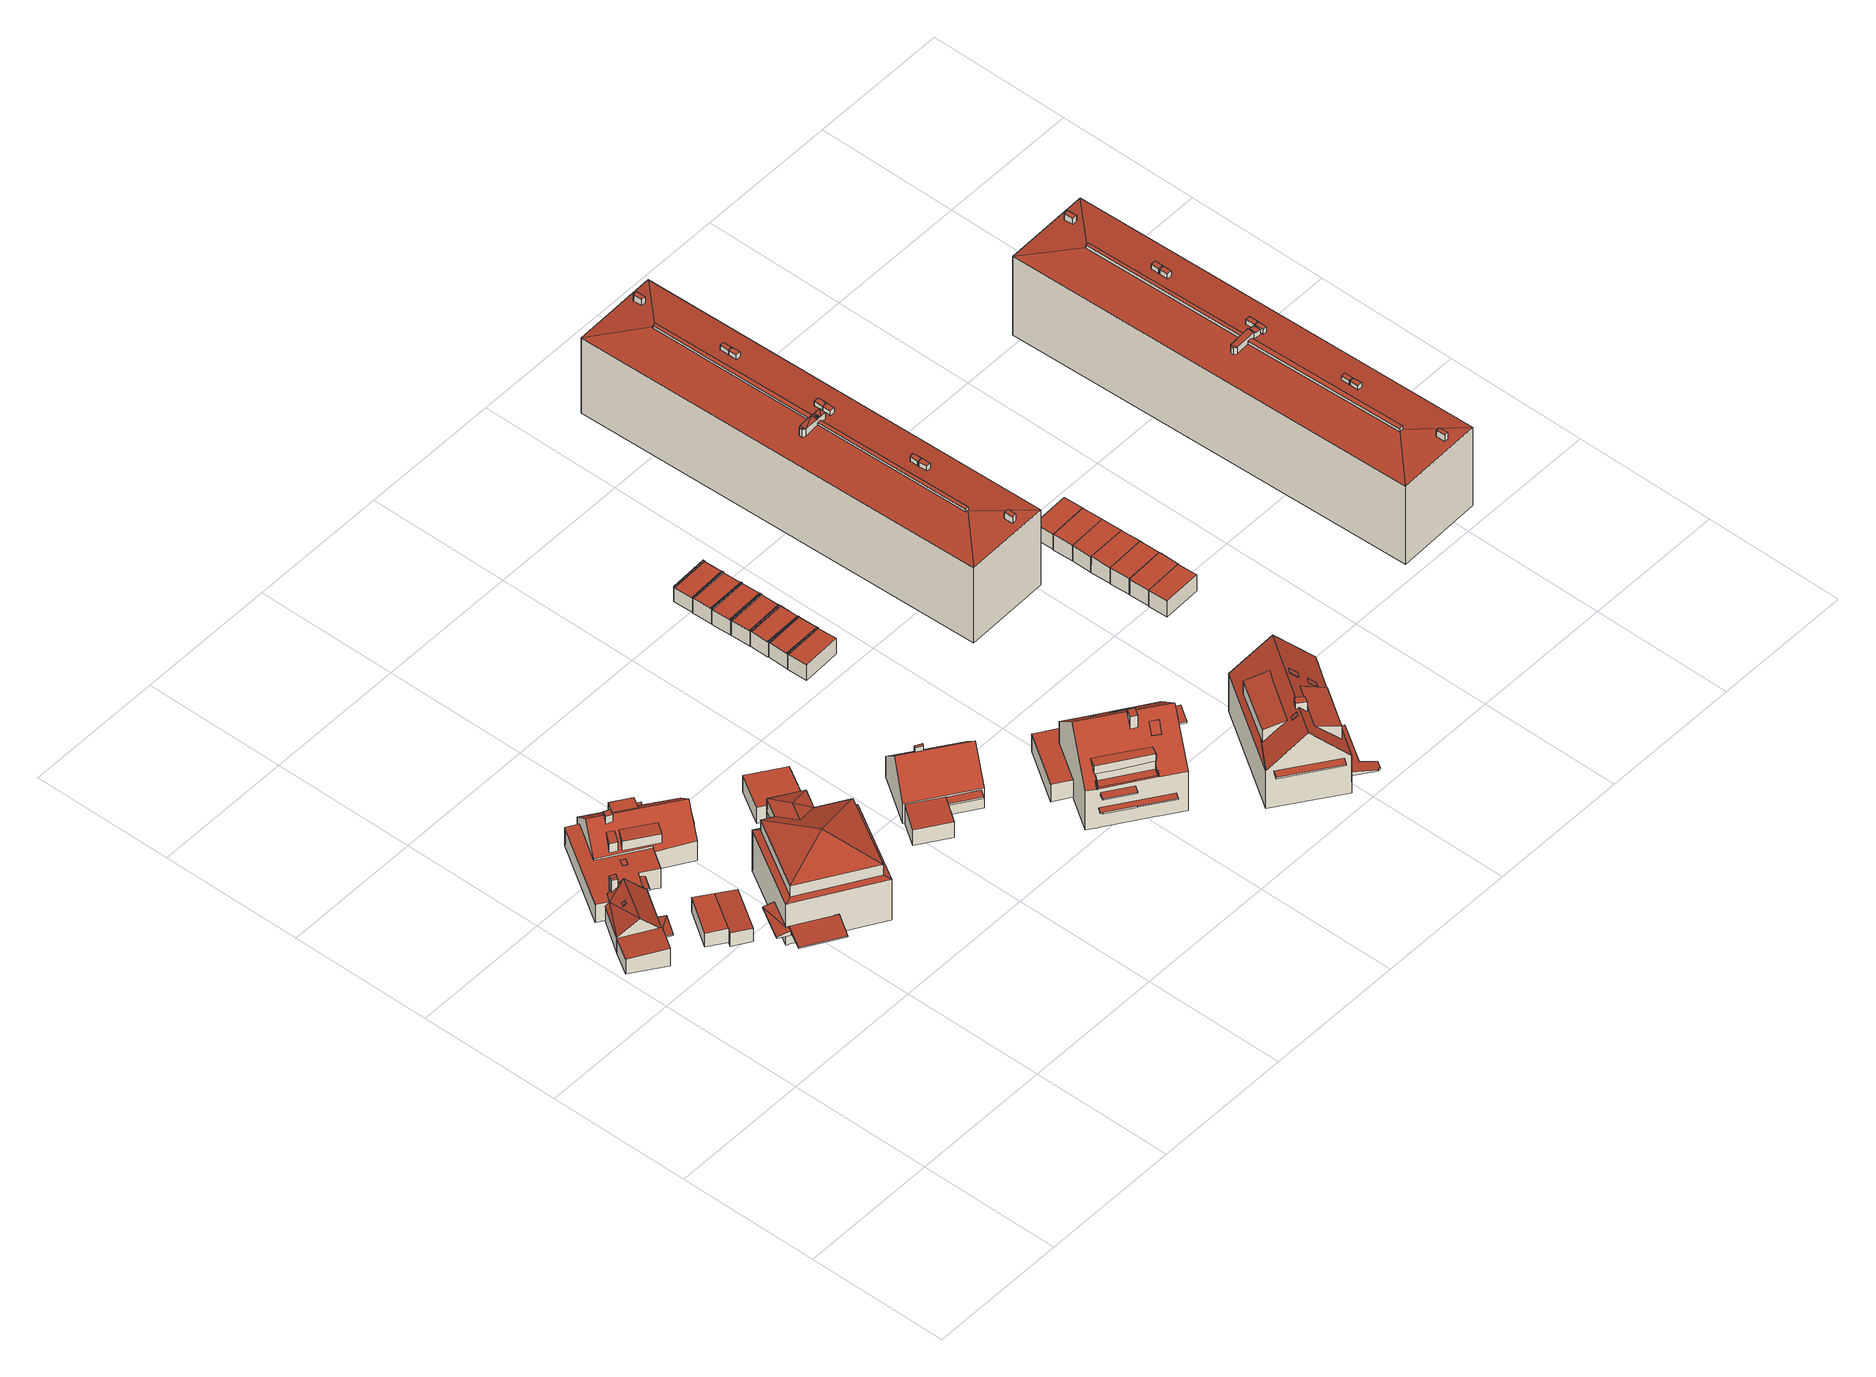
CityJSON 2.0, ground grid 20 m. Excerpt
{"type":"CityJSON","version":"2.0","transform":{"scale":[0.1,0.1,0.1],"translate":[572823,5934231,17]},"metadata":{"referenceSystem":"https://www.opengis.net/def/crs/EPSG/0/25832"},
"CityObjects":{
"building1":{"type":"Building","attributes":{"Grundfläche 2D":"36.299301","Grundhöhe NN":"17.169"},"geometry":[{"type":"Solid","lod":"3","boundaries":[[[[0,1,2,3,4]],[[5,4,3,6]],[[2,1,7,8]],[[3,2,8,9]],[[4,10,11,0]],[[1,0,11,7]],[[6,3,9,12]],[[5,6,12,13]],[[4,5,13,10]],[[13,12,9,8,7,11,10]]]],"semantics":{"surfaces":[{"type":"RoofSurface"},{"type":"WallSurface"},{"type":"GroundSurface"}],"values":[[0,0,1,1,1,1,1,1,1,2]]}}]},
"building2":{"type":"Building","attributes":{"Grundfläche 2D":"205.133471","Grundhöhe NN":"17.130"},"children":["building2-1","building2-2","building2-3","building2-4","building2-5","building2-6","building2-7","building2-8","building2-9","building2-10","building2-11","building2-12"],"geometry":[{"type":"Solid","lod":"3","boundaries":[[[[14,15,16,17,18,19,20,21,22,23,24,25,26,27,28,29]],[[28,30,31,32,33,34,35,36,37]],[[32,38,39,40,35,34,33]],[[41,42,43,44,22,45,46,47]],[[48,49,19,18,45]],[[18,46,45]],[[50,51,18]],[[51,46,18]],[[52,51,50]],[[53,54,55,47,52]],[[36,14,29,37]],[[29,28,37]],[[31,30,56,57]],[[58,38,32,31,57]],[[40,39,38,58,59]],[[14,36,35,40,59,60,15]],[[42,41,61,62,63,64,65]],[[66,67,68,43,42,65,64]],[[19,49,48,45,22,21,20]],[[52,50,69,70]],[[46,51,52,70,52,47]],[[53,52,70,71]],[[54,53,71,72]],[[61,41,55,54,72,63,62]],[[41,47,55]],[[16,15,60,73]],[[17,16,73,74]],[[18,17,74,69,50]],[[44,23,22]],[[67,66,75,76,77,25,24,23,44,43,68]],[[25,77,76,75,78,26]],[[27,26,78,56,30,28]],[[63,72,71,70,69,74,73,60,59,58,57,56,78,75,66,64]]]],"semantics":{"surfaces":[{"type":"RoofSurface"},{"type":"WallSurface"},{"type":"GroundSurface"}],"values":[[0,0,0,0,0,0,0,0,0,0,1,1,1,1,1,1,1,1,1,1,1,1,1,1,1,1,1,1,1,1,1,1,2]]}}]},
"building2-1":{"type":"BuildingInstallation","parents":["building2"],"geometry":[{"type":"MultiSurface","lod":"3","boundaries":[[[79,80,81,82]],[[82,81,83,84]],[[79,82,84,85]],[[80,79,85,86]],[[81,80,86,83]]],"semantics":{"surfaces":[{"type":"RoofSurface"},{"type":"WallSurface"}],"values":[0,1,1,1,1]}}]},
"building2-2":{"type":"BuildingInstallation","parents":["building2"],"geometry":[{"type":"MultiSurface","lod":"3","boundaries":[[[87,88,89,90]],[[91,90,89,48,21]],[[87,90,91,92]],[[20,49,88,87,92]],[[49,20,21]]],"semantics":{"surfaces":[{"type":"RoofSurface"},{"type":"WallSurface"}],"values":[0,1,1,1,1]}}]},
"building2-3":{"type":"BuildingInstallation","parents":["building2"],"geometry":[{"type":"MultiSurface","lod":"3","boundaries":[[[93,94,95,96]],[[97,98,94,93]],[[98,95,94]],[[93,96,97]]],"semantics":{"surfaces":[{"type":"RoofSurface"},{"type":"WallSurface"}],"values":[0,1,1,1]}}]},
"building2-4":{"type":"BuildingInstallation","parents":["building2"],"geometry":[{"type":"MultiSurface","lod":"3","boundaries":[[[99,100,101,102]],[[99,102,103]],[[104,105,100,99,103]],[[101,100,105,106]]],"semantics":{"surfaces":[{"type":"RoofSurface"},{"type":"WallSurface"}],"values":[0,1,1,1]}}]},
"building2-5":{"type":"BuildingInstallation","parents":["building2"],"geometry":[{"type":"MultiSurface","lod":"3","boundaries":[[[107,108,109,110]],[[111,109,108]],[[112,107,110]],[[108,107,112,111]]],"semantics":{"surfaces":[{"type":"RoofSurface"},{"type":"WallSurface"}],"values":[0,1,1,1]}}]},
"building2-6":{"type":"BuildingInstallation","parents":["building2"],"geometry":[{"type":"MultiSurface","lod":"3","boundaries":[[[113,114,115,116,117]],[[118,119,115,114]],[[120,117,116,115,119,33]],[[120,121,113,117]],[[118,114,113,121,34]]],"semantics":{"surfaces":[{"type":"RoofSurface"},{"type":"WallSurface"}],"values":[0,1,1,1,1]}}]},
"building2-7":{"type":"BuildingInstallation","parents":["building2"],"geometry":[{"type":"MultiSurface","lod":"3","boundaries":[[[122,123,89,88]],[[49,124,122,88]],[[123,122,124,125]],[[125,48,89,123]]],"semantics":{"surfaces":[{"type":"RoofSurface"},{"type":"WallSurface"}],"values":[0,1,1,1]}}]},
"building2-8":{"type":"BuildingInstallation","parents":["building2"],"geometry":[{"type":"MultiSurface","lod":"3","boundaries":[[[126,127,128,129]],[[127,126,130,131]],[[129,128,132,133]],[[126,129,133,130]],[[128,127,131,132]]],"semantics":{"surfaces":[{"type":"RoofSurface"},{"type":"WallSurface"}],"values":[0,1,1,1,1]}}]},
"building2-9":{"type":"BuildingInstallation","parents":["building2"],"geometry":[{"type":"MultiSurface","lod":"3","boundaries":[[[134,135,136,137]],[[134,137,138,139]],[[135,134,139,140]],[[136,135,140,141]],[[137,136,141,138]],[[140,139,138,141]]],"semantics":{"surfaces":[{"type":"RoofSurface"},{"type":"WallSurface"},{"type":"OuterCeilingSurface"}],"values":[0,1,1,1,1,2]}}]},
"building2-10":{"type":"BuildingInstallation","parents":["building2"],"geometry":[{"type":"MultiSurface","lod":"3","boundaries":[[[142,143,144,145]],[[146,147,145,144]],[[147,148,142,145]],[[148,149,143,142]],[[149,146,144,143]],[[149,148,147,146]]],"semantics":{"surfaces":[{"type":"RoofSurface"},{"type":"WallSurface"},{"type":"OuterCeilingSurface"}],"values":[0,1,1,1,1,2]}}]},
"building2-11":{"type":"BuildingInstallation","parents":["building2"],"geometry":[{"type":"MultiSurface","lod":"3","boundaries":[[[61,150,151,152]],[[61,152,153]],[[154,155,152,151]],[[155,156,153,152]],[[156,62,157,150,61,153]],[[157,154,151,150]],[[157,62,156,155,154]]],"semantics":{"surfaces":[{"type":"RoofSurface"},{"type":"WallSurface"},{"type":"OuterCeilingSurface"}],"values":[0,0,1,1,1,1,2]}}]},
"building2-12":{"type":"BuildingInstallation","parents":["building2"],"geometry":[{"type":"MultiSurface","lod":"3","boundaries":[[[77,68,42,158,159]],[[77,76,67,68]],[[42,68,67,65]],[[42,65,160,158]],[[159,158,160,161]],[[159,161,76,77]],[[161,160,65,67,76]]],"semantics":{"surfaces":[{"type":"RoofSurface"},{"type":"WallSurface"},{"type":"OuterCeilingSurface"}],"values":[0,1,1,1,1,1,2]}}]},
"building3":{"type":"Building","attributes":{"Grundfläche 2D":"177.993682","Grundhöhe NN":"17.345"},"children":["building3-1","building3-2"],"geometry":[{"type":"Solid","lod":"3","boundaries":[[[[162,163,164]],[[164,163,165]],[[166,167,168]],[[169,167,166]],[[170,167,169]],[[170,171,168,167]],[[166,168,171,172,163,162]],[[165,163,172]],[[173,174,175,176,177]],[[178,179,180,181]],[[173,182,183,174]],[[184,185,186,187,183,182]],[[186,180,179,187]],[[187,179,162,164]],[[179,178,166,162]],[[181,188,169,166,178]],[[188,189,170,169]],[[189,177,176,175,171,170]],[[175,174,172,171]],[[174,183,165,172]],[[183,187,164,165]],[[188,181,190,191]],[[189,188,191,192]],[[177,189,192,193]],[[173,177,193,194]],[[195,182,173,194,196,197]],[[198,186,185,184,182,195,197,196,199,200]],[[180,186,198,201]],[[181,180,201,190]],[[191,190,201,198,200,199,196,194,193,192]]]],"semantics":{"surfaces":[{"type":"RoofSurface"},{"type":"WallSurface"},{"type":"GroundSurface"}],"values":[[0,0,0,0,0,0,0,0,0,0,0,0,0,1,1,1,1,1,1,1,1,1,1,1,1,1,1,1,1,2]]}}]},
"building3-1":{"type":"BuildingInstallation","parents":["building3"],"geometry":[{"type":"MultiSurface","lod":"3","boundaries":[[[202,203,204,205]],[[206,207,205,204]],[[207,208,202,205]],[[208,209,203,202]],[[209,206,204,203]],[[209,208,207,206]]],"semantics":{"surfaces":[{"type":"RoofSurface"},{"type":"WallSurface"},{"type":"OuterCeilingSurface"}],"values":[0,1,1,1,1,2]}}]},
"building3-2":{"type":"BuildingInstallation","parents":["building3"],"geometry":[{"type":"MultiSurface","lod":"3","boundaries":[[[195,210,211]],[[212,213,195,211,214]],[[215,216,211,210]],[[216,217,214,211]],[[217,218,212,214]],[[218,219,213,212]],[[219,197,195,213]],[[197,215,210,195]],[[197,219,218,217,216,215]]],"semantics":{"surfaces":[{"type":"RoofSurface"},{"type":"WallSurface"},{"type":"OuterCeilingSurface"}],"values":[0,0,1,1,1,1,1,1,2]}}]},
"building4":{"type":"Building","attributes":{"Grundfläche 2D":"31.018459","Grundhöhe NN":"17.245"},"geometry":[{"type":"Solid","lod":"3","boundaries":[[[[220,221,222,223]],[[224,225,223,222]],[[225,226,220,223]],[[226,227,221,220]],[[227,224,222,221]],[[227,226,225,224]]]],"semantics":{"surfaces":[{"type":"RoofSurface"},{"type":"WallSurface"},{"type":"GroundSurface"}],"values":[[0,1,1,1,1,2]]}}]},
"building5":{"type":"Building","attributes":{"Grundfläche 2D":"97.247248","Grundhöhe NN":"17.210"},"children":["building5-1","building5-2"],"geometry":[{"type":"Solid","lod":"3","boundaries":[[[[228,229,230,231,232]],[[233,232,231,234]],[[235,236,237,238]],[[237,236,239,240]],[[238,237,240,241]],[[242,235,238,241,243]],[[236,235,242,243,244,245,230,229,228,246,239]],[[234,231,230,245,247]],[[233,234,247,248]],[[246,228,232,233,248]],[[241,240,239,246,248,247,245,244,243]]]],"semantics":{"surfaces":[{"type":"RoofSurface"},{"type":"WallSurface"},{"type":"GroundSurface"}],"values":[[0,0,0,1,1,1,1,1,1,1,2]]}}]},
"building5-1":{"type":"BuildingInstallation","parents":["building5"],"geometry":[{"type":"MultiSurface","lod":"3","boundaries":[[[249,250,251,252]],[[252,251,253,254]],[[249,252,254,255]],[[250,249,255,256]],[[251,250,256,253]]],"semantics":{"surfaces":[{"type":"RoofSurface"},{"type":"WallSurface"}],"values":[0,1,1,1,1]}}]},
"building5-2":{"type":"BuildingInstallation","parents":["building5"],"geometry":[{"type":"MultiSurface","lod":"3","boundaries":[[[257,258,235,259]],[[258,260,242,235]],[[235,242,261,259]],[[257,259,261,262]],[[258,257,262,260]],[[260,262,261,242]]],"semantics":{"surfaces":[{"type":"RoofSurface"},{"type":"WallSurface"},{"type":"OuterCeilingSurface"}],"values":[0,1,1,1,1,2]}}]},
"building6":{"type":"Building","attributes":{"Grundfläche 2D":"147.015818","Grundhöhe NN":"17.225"},"children":["building6-1","building6-2","building6-3","building6-4","building6-5","building6-6","building6-7","building6-8","building6-9","building6-10"],"geometry":[{"type":"MultiSurface","lod":"3","boundaries":[[[263,264,265,266,267,268,269]],[[270,271,272]],[[273,274,275,276,277,278,279,280,281,282,270],[263,269,283,284,285,286,287,288,289,272,290,271,270,272,291,292,293,264]],[[279,278,294,295,296]],[[283,269,268]],[[293,265,264]],[[297,298,284,283,268,267,266,265,293,292]],[[299,300,301,302,303,277,276,275,274,273,270,282,281,304,305]],[[294,278,277,303,306]],[[296,295,294,306,307]],[[281,280,279,296,307,304]],[[303,302,301,300,299,305,304,307,306]]],"semantics":{"surfaces":[{"type":"RoofSurface"},{"type":"WallSurface"},{"type":"GroundSurface"}],"values":[0,0,0,0,1,1,1,1,1,1,1,2]}}]},
"building6-1":{"type":"BuildingInstallation","parents":["building6"],"geometry":[{"type":"MultiSurface","lod":"3","boundaries":[[[308,309,310,311,272,291,312,313,314]],[[314,313,282,309,308]],[[282,270,310,309]],[[272,311,310,270,271]]],"semantics":{"surfaces":[{"type":"RoofSurface"},{"type":"WallSurface"}],"values":[0,1,1,1]}}]},
"building6-2":{"type":"BuildingInstallation","parents":["building6"],"geometry":[{"type":"MultiSurface","lod":"3","boundaries":[[[315,316,317,318]],[[318,317,319,320]],[[315,318,320,321]],[[316,315,321,322]],[[317,316,322,319]]],"semantics":{"surfaces":[{"type":"RoofSurface"},{"type":"WallSurface"}],"values":[0,1,1,1,1]}}]},
"building6-3":{"type":"BuildingInstallation","parents":["building6"],"geometry":[{"type":"MultiSurface","lod":"3","boundaries":[[[323,324,325,326]],[[326,325,327,328]],[[323,326,328,329]],[[324,323,329,330]],[[325,324,330,327]]],"semantics":{"surfaces":[{"type":"RoofSurface"},{"type":"WallSurface"}],"values":[0,1,1,1,1]}}]},
"building6-4":{"type":"BuildingInstallation","parents":["building6"],"geometry":[{"type":"MultiSurface","lod":"3","boundaries":[[[331,332,333,334,335,336]],[[337,338,333,332]],[[332,331,336,339,340,337]],[[336,335,334,341,339]],[[338,341,334,333]]],"semantics":{"surfaces":[{"type":"RoofSurface"},{"type":"WallSurface"}],"values":[0,1,1,1,1]}}]},
"building6-5":{"type":"BuildingInstallation","parents":["building6"],"geometry":[{"type":"MultiSurface","lod":"3","boundaries":[[[342,343,344,345,346,347]],[[347,346,345,348,349]],[[343,342,347,349,350]],[[350,351,344,343]],[[351,348,345,344]]],"semantics":{"surfaces":[{"type":"RoofSurface"},{"type":"WallSurface"}],"values":[0,1,1,1,1]}}]},
"building6-6":{"type":"BuildingInstallation","parents":["building6"],"geometry":[{"type":"MultiSurface","lod":"3","boundaries":[[[352,353,354]],[[355,356,352,357]],[[286,275,355,357,285]],[[356,355,275,276]],[[276,353,352,356]]],"semantics":{"surfaces":[{"type":"RoofSurface"},{"type":"WallSurface"}],"values":[0,0,1,1,1]}}]},
"building6-7":{"type":"BuildingInstallation","parents":["building6"],"geometry":[{"type":"MultiSurface","lod":"3","boundaries":[[[358,359,360,361,362,363]],[[364,363,362,361,360,365]],[[358,363,364,366]],[[359,358,366,367]],[[360,361,360,359,367,368]]],"semantics":{"surfaces":[{"type":"RoofSurface"},{"type":"WallSurface"}],"values":[0,1,1,1,1]}}]},
"building6-8":{"type":"BuildingInstallation","parents":["building6"],"geometry":[{"type":"MultiSurface","lod":"3","boundaries":[[[369,370,371,372,371,373]],[[291,272,371,370,292]],[[272,271,372,371]],[[286,285,284,369,373]],[[369,284,298,297,292,370]],[[372,271,290,289,288,287,286,373,371]]],"semantics":{"surfaces":[{"type":"RoofSurface"},{"type":"WallSurface"}],"values":[0,1,1,1,1,1]}}]},
"building6-9":{"type":"BuildingInstallation","parents":["building6"],"geometry":[{"type":"MultiSurface","lod":"3","boundaries":[[[374,375,376,377,378,379]],[[374,380,381,375]],[[382,377,376,375,381,383]],[[378,377,382,384]],[[374,379,378,384,385,380]],[[382,383,381,380,385,384]]],"semantics":{"surfaces":[{"type":"RoofSurface"},{"type":"WallSurface"},{"type":"OuterCeilingSurface"}],"values":[0,1,1,1,1,2]}}]},
"building6-10":{"type":"BuildingInstallation","parents":["building6"],"geometry":[{"type":"MultiSurface","lod":"3","boundaries":[[[386,387,388,389,390,391,392,393,394,395]],[[396,390,389,388,387,397,398,399]],[[391,390,396,400]],[[392,391,400,401]],[[393,392,401,402]],[[394,393,402,403]],[[395,394,403,404]],[[386,395,404,405]],[[387,386,405,397]],[[399,398,397,405,404,403,402,401,400,396]]],"semantics":{"surfaces":[{"type":"RoofSurface"},{"type":"WallSurface"},{"type":"OuterCeilingSurface"}],"values":[0,1,1,1,1,1,1,1,1,2]}}]},
"building7":{"type":"Building","attributes":{"Grundfläche 2D":"15.793850","Grundhöhe NN":"17.233"},"children":["building7-1"],"geometry":[{"type":"Solid","lod":"3","boundaries":[[[[406,407,408,409,410,411]],[[410,409,408,412,413]],[[414,411,410,413]],[[415,407,406,411,414,416]],[[408,407,415,412]],[[414,413,412,415,416]]]],"semantics":{"surfaces":[{"type":"RoofSurface"},{"type":"WallSurface"},{"type":"GroundSurface"}],"values":[[0,1,1,1,1,2]]}}]},
"building7-1":{"type":"BuildingInstallation","parents":["building7"],"geometry":[{"type":"MultiSurface","lod":"3","boundaries":[[[417,418,419,420]],[[418,417,411,406]],[[419,418,406,409]],[[420,419,409,410]],[[411,417,420,410]]],"semantics":{"surfaces":[{"type":"RoofSurface"},{"type":"WallSurface"}],"values":[0,1,1,1,1]}}]},
"building8":{"type":"Building","attributes":{"Grundfläche 2D":"32.522100","Grundhöhe NN":"17.220"},"children":["building8-1","building8-2"],"geometry":[{"type":"Solid","lod":"3","boundaries":[[[[421,422,423,424,425,426]],[[421,426,427,307]],[[421,307,428,429,422]],[[430,431,423,422,429,428]],[[423,431,430,432,424]],[[425,424,432,433]],[[426,425,433,427]],[[432,430,428,307,427,433]]]],"semantics":{"surfaces":[{"type":"RoofSurface"},{"type":"WallSurface"},{"type":"GroundSurface"}],"values":[[0,1,1,1,1,1,1,2]]}}]},
"building8-1":{"type":"BuildingInstallation","parents":["building8"],"geometry":[{"type":"MultiSurface","lod":"3","boundaries":[[[434,435,436,437]]],"semantics":{"surfaces":[{"type":"RoofSurface"}],"values":[0]}}]},
"building8-2":{"type":"BuildingInstallation","parents":["building8"],"geometry":[{"type":"MultiSurface","lod":"3","boundaries":[[[438,439,423,422,440,441]],[[429,442,440,422]],[[442,443,441,440]],[[443,444,438,441]],[[444,445,439,438]],[[445,431,423,439]],[[431,429,422,423]],[[429,431,445,444,443,442]]],"semantics":{"surfaces":[{"type":"RoofSurface"},{"type":"WallSurface"},{"type":"OuterCeilingSurface"}],"values":[0,1,1,1,1,1,1,2]}}]},
"building9":{"type":"Building","attributes":{"Grundfläche 2D":"15.748253","Grundhöhe NN":"17.311"},"children":["building9-1","building9-2"],"geometry":[{"type":"Solid","lod":"3","boundaries":[[[[411,410,446,447,448,449,450]],[[451,411,450,449,448,452,453]],[[410,411,451,454]],[[455,447,446,410,454]],[[452,448,447,455]],[[453,452,455,454,451]]]],"semantics":{"surfaces":[{"type":"RoofSurface"},{"type":"WallSurface"},{"type":"GroundSurface"}],"values":[[0,1,1,1,1,2]]}}]},
"building9-1":{"type":"BuildingInstallation","parents":["building9"],"geometry":[{"type":"MultiSurface","lod":"3","boundaries":[[[456,457,458,459]],[[448,456,459,447]],[[457,456,448,449]],[[458,457,449,446]],[[459,458,446,447]]],"semantics":{"surfaces":[{"type":"RoofSurface"},{"type":"WallSurface"}],"values":[0,1,1,1,1]}}]},
"building9-2":{"type":"BuildingInstallation","parents":["building9"],"geometry":[{"type":"MultiSurface","lod":"3","boundaries":[[[417,420,460]],[[411,410,420,417]],[[460,420,410,450]],[[450,411,417,460]]],"semantics":{"surfaces":[{"type":"RoofSurface"},{"type":"WallSurface"}],"values":[0,1,1,1]}}]},
"building10":{"type":"Building","attributes":{"Grundfläche 2D":"15.742202","Grundhöhe NN":"17.318"},"children":["building10-1","building10-2"],"geometry":[{"type":"Solid","lod":"3","boundaries":[[[[461,462,448,447,463,464,465,466]],[[465,464,463,447,455,467]],[[468,466,465,467]],[[469,452,448,462,461,466,468,470]],[[447,448,452,455]],[[469,470,468,467,455,452]]]],"semantics":{"surfaces":[{"type":"RoofSurface"},{"type":"WallSurface"},{"type":"GroundSurface"}],"values":[[0,1,1,1,1,2]]}}]},
"building10-1":{"type":"BuildingInstallation","parents":["building10"],"geometry":[{"type":"MultiSurface","lod":"3","boundaries":[[[456,459,471,472]],[[459,456,448,447]],[[456,472,462,448]],[[471,459,447,463]],[[472,471,463,462]]],"semantics":{"surfaces":[{"type":"RoofSurface"},{"type":"WallSurface"}],"values":[0,1,1,1,1]}}]},
"building10-2":{"type":"BuildingInstallation","parents":["building10"],"geometry":[{"type":"MultiSurface","lod":"3","boundaries":[[[473,474,475,476]],[[466,473,476,465]],[[476,475,464,465]],[[475,474,461,464]],[[474,473,466,461]]],"semantics":{"surfaces":[{"type":"RoofSurface"},{"type":"WallSurface"}],"values":[0,1,1,1,1]}}]},
"building11":{"type":"Building","attributes":{"Grundfläche 2D":"15.748090","Grundhöhe NN":"17.314"},"children":["building11-1","building11-2"],"geometry":[{"type":"Solid","lod":"3","boundaries":[[[[477,466,465,478,479,480,481,482]],[[480,479,478,465,467,483,484]],[[481,480,484,485]],[[468,466,477,482,481,485,486]],[[465,466,468,467]],[[486,485,484,483,467,468]]]],"semantics":{"surfaces":[{"type":"RoofSurface"},{"type":"WallSurface"},{"type":"GroundSurface"}],"values":[[0,1,1,1,1,2]]}}]},
"building11-1":{"type":"BuildingInstallation","parents":["building11"],"geometry":[{"type":"MultiSurface","lod":"3","boundaries":[[[473,476,487,488]],[[476,473,466,465]],[[487,476,465,478]],[[488,487,478,477]],[[473,488,477,466]]],"semantics":{"surfaces":[{"type":"RoofSurface"},{"type":"WallSurface"}],"values":[0,1,1,1,1]}}]},
"building11-2":{"type":"BuildingInstallation","parents":["building11"],"geometry":[{"type":"MultiSurface","lod":"3","boundaries":[[[489,490,491,492]],[[482,479,490,489]],[[481,482,489,492]],[[480,481,492,491]],[[479,480,491,490]]],"semantics":{"surfaces":[{"type":"RoofSurface"},{"type":"WallSurface"}],"values":[0,1,1,1,1]}}]},
"building12":{"type":"Building","attributes":{"Grundfläche 2D":"15.747780","Grundhöhe NN":"17.324"},"children":["building12-1","building12-2"],"geometry":[{"type":"Solid","lod":"3","boundaries":[[[[493,481,480,494,495,496,497,498]],[[496,495,494,480,484,499,500]],[[497,496,500,501]],[[485,481,493,498,497,501,502]],[[480,481,485,484]],[[501,500,499,484,485,502]]]],"semantics":{"surfaces":[{"type":"RoofSurface"},{"type":"WallSurface"},{"type":"GroundSurface"}],"values":[[0,1,1,1,1,2]]}}]},
"building12-1":{"type":"BuildingInstallation","parents":["building12"],"geometry":[{"type":"MultiSurface","lod":"3","boundaries":[[[503,504,505,506]],[[497,498,503,506]],[[496,497,506,505]],[[498,495,504,503]],[[505,504,495,496]]],"semantics":{"surfaces":[{"type":"RoofSurface"},{"type":"WallSurface"}],"values":[0,1,1,1,1]}}]},
"building12-2":{"type":"BuildingInstallation","parents":["building12"],"geometry":[{"type":"MultiSurface","lod":"3","boundaries":[[[492,491,507,508]],[[480,491,492,481]],[[493,481,492,508]],[[480,494,507,491]],[[494,493,508,507]]],"semantics":{"surfaces":[{"type":"RoofSurface"},{"type":"WallSurface"}],"values":[0,1,1,1,1]}}]},
"building13":{"type":"Building","attributes":{"Grundfläche 2D":"15.748075","Grundhöhe NN":"17.336"},"children":["building13-1","building13-2"],"geometry":[{"type":"Solid","lod":"3","boundaries":[[[[509,510,511,512,513,497,496,514]],[[501,497,513,512,511,515,516]],[[496,497,501,500]],[[517,510,509,514,496,500,518]],[[515,511,510,517]],[[518,500,501,516,515,517]]]],"semantics":{"surfaces":[{"type":"RoofSurface"},{"type":"WallSurface"},{"type":"GroundSurface"}],"values":[[0,1,1,1,1,2]]}}]},
"building13-1":{"type":"BuildingInstallation","parents":["building13"],"geometry":[{"type":"MultiSurface","lod":"3","boundaries":[[[506,505,519,520]],[[513,497,506,520]],[[514,513,520,519]],[[497,496,505,506]],[[496,514,519,505]]],"semantics":{"surfaces":[{"type":"RoofSurface"},{"type":"WallSurface"}],"values":[0,1,1,1,1]}}]},
"building13-2":{"type":"BuildingInstallation","parents":["building13"],"geometry":[{"type":"MultiSurface","lod":"3","boundaries":[[[521,522,523,524]],[[511,521,524,510]],[[524,523,509,510]],[[523,522,512,509]],[[522,521,511,512]]],"semantics":{"surfaces":[{"type":"RoofSurface"},{"type":"WallSurface"}],"values":[0,1,1,1,1]}}]},
"building14":{"type":"Building","attributes":{"Grundfläche 2D":"15.800413","Grundhöhe NN":"17.360"},"children":["building14-1","building14-2"],"geometry":[{"type":"Solid","lod":"3","boundaries":[[[[525,526,527,528,529,530,511,510]],[[511,530,529,528,531,532]],[[510,511,532,533]],[[534,527,526,525,510,533,535]],[[531,528,527,534]],[[535,533,532,531,534]]]],"semantics":{"surfaces":[{"type":"RoofSurface"},{"type":"WallSurface"},{"type":"GroundSurface"}],"values":[[0,1,1,1,1,2]]}}]},
"building14-1":{"type":"BuildingInstallation","parents":["building14"],"geometry":[{"type":"MultiSurface","lod":"3","boundaries":[[[521,524,536,537]],[[536,524,510,525]],[[524,521,511,510]],[[537,536,525,530]],[[521,537,530,511]]],"semantics":{"surfaces":[{"type":"RoofSurface"},{"type":"WallSurface"}],"values":[0,1,1,1,1]}}]},
"building14-2":{"type":"BuildingInstallation","parents":["building14"],"geometry":[{"type":"MultiSurface","lod":"3","boundaries":[[[538,539,540,541]],[[528,538,541,527]],[[539,538,528,529]],[[540,539,529,526]],[[541,540,526,527]]],"semantics":{"surfaces":[{"type":"RoofSurface"},{"type":"WallSurface"}],"values":[0,1,1,1,1]}}]},
"building15":{"type":"Building","attributes":{"Grundfläche 2D":"171.796639","Grundhöhe NN":"17.254"},"children":["building15-1","building15-2","building15-3","building15-4","building15-5","building15-6"],"geometry":[{"type":"Solid","lod":"3","boundaries":[[[[542,543,544,545,546,547]],[[548,549,550,551]],[[552,553,554,555,556,557,558],[559,560,561,548,551,562]],[[553,552,558,563,564,565,554],[566,567,543,542,547,568,569,566,564]],[[544,543,567]],[[569,546,545,544,567,566]],[[568,547,546,569]],[[562,550,549,560,559]],[[551,550,562]],[[549,548,561,560]],[[557,556,555,570,571]],[[563,558,557,571,572]],[[564,563,572,573]],[[555,554,565,564,573,570]],[[571,570,573,572]]]],"semantics":{"surfaces":[{"type":"RoofSurface"},{"type":"WallSurface"},{"type":"GroundSurface"}],"values":[[0,0,0,0,1,1,1,1,1,1,1,1,1,1,2]]}}]},
"building15-1":{"type":"BuildingInstallation","parents":["building15"],"geometry":[{"type":"MultiSurface","lod":"3","boundaries":[[[574,575,576,577,578,579]],[[580,581,582,579,578,577]],[[582,583,574,579]],[[583,584,576,575,574]],[[584,580,577,576]]],"semantics":{"surfaces":[{"type":"RoofSurface"},{"type":"WallSurface"}],"values":[0,1,1,1,1]}}]},
"building15-2":{"type":"BuildingInstallation","parents":["building15"],"geometry":[{"type":"MultiSurface","lod":"3","boundaries":[[[585,586,587,588]],[[589,590,585,588]],[[552,591,586,585,590]],[[591,592,587,586]],[[553,589,588,587,592]]],"semantics":{"surfaces":[{"type":"RoofSurface"},{"type":"WallSurface"}],"values":[0,1,1,1,1]}}]},
"building15-3":{"type":"BuildingInstallation","parents":["building15"],"geometry":[{"type":"MultiSurface","lod":"3","boundaries":[[[593,594,595,596]],[[595,594,597,598]],[[596,595,598,599]],[[593,596,599,600]],[[594,593,600,597]]],"semantics":{"surfaces":[{"type":"RoofSurface"},{"type":"WallSurface"}],"values":[0,1,1,1,1]}}]},
"building15-4":{"type":"BuildingInstallation","parents":["building15"],"geometry":[{"type":"MultiSurface","lod":"3","boundaries":[[[601,602,603,604]],[[604,603,605,606]],[[601,604,606,607]],[[602,601,607,608]],[[603,602,608,605]]],"semantics":{"surfaces":[{"type":"RoofSurface"},{"type":"WallSurface"}],"values":[0,1,1,1,1]}}]},
"building15-5":{"type":"BuildingInstallation","parents":["building15"],"geometry":[{"type":"MultiSurface","lod":"3","boundaries":[[[609,610,611,612]],[[610,609,613,614]],[[611,610,614,615]],[[612,611,615,616]],[[609,612,616,613]],[[614,613,616,615]]],"semantics":{"surfaces":[{"type":"RoofSurface"},{"type":"WallSurface"},{"type":"OuterCeilingSurface"}],"values":[0,1,1,1,1,2]}}]},
"building15-6":{"type":"BuildingInstallation","parents":["building15"],"geometry":[{"type":"MultiSurface","lod":"3","boundaries":[[[617,618,619,620,621,622,623,624,625]],[[621,620,626,627]],[[621,627,628,622]],[[623,622,628,629]],[[624,623,629,630]],[[625,624,630,631]],[[618,617,625,631,632]],[[619,618,632,633]],[[620,619,633,626]],[[633,632,631,630,629,628,627,626]]],"semantics":{"surfaces":[{"type":"RoofSurface"},{"type":"WallSurface"},{"type":"OuterCeilingSurface"}],"values":[0,1,1,1,1,1,1,1,1,2]}}]},
"building16":{"type":"Building","attributes":{"Grundfläche 2D":"731.548763","Grundhöhe NN":"17.569"},"children":["building16-1","building16-2","building16-3","building16-4","building16-5","building16-6","building16-7","building16-8","building16-9"],"geometry":[{"type":"MultiSurface","lod":"3","boundaries":[[[634,635,636,637,638,639]],[[640,641,642,643,644,645]],[[646,647,648,649,650,651,652,653,654,655,656]],[[653,652,657]],[[658,655,654]],[[655,658,657,652,659,660,649,648,661,662,656]],[[662,637,636,635,646,656]],[[662,661,638,637]],[[635,634,647,646]],[[644,643,660,659]],[[659,652,645,644]],[[652,651,640,645]],[[651,650,641,640]],[[663,664,654,653]],[[664,665,658,654]],[[665,666,657,658]],[[666,663,653,657]],[[666,665,664,663]]],"semantics":{"surfaces":[{"type":"RoofSurface"},{"type":"WallSurface"},{"type":"GroundSurface"}],"values":[0,0,0,0,0,0,1,1,1,1,1,1,1,1,1,1,1,2]}}]},
"building16-1":{"type":"BuildingInstallation","parents":["building16"],"geometry":[{"type":"MultiSurface","lod":"3","boundaries":[[[667,668,669]],[[670,668,667]],[[671,669,672]],[[667,669,671]],[[673,672,674]],[[671,672,673]],[[675,674,676]],[[673,674,675]],[[675,676,677]],[[675,677,678]],[[650,679,676,674,672,669,668,680,660,643,642,641]],[[677,676,679,681]],[[681,682,678,677]],[[675,678,682,683]],[[647,634,639,638,661,684,670,667,671,673,675,683]],[[684,680,668,670]]],"semantics":{"surfaces":[{"type":"RoofSurface"},{"type":"WallSurface"}],"values":[0,0,0,0,0,0,0,0,0,0,1,1,1,1,1,1]}}]},
"building16-2":{"type":"BuildingInstallation","parents":["building16"],"geometry":[{"type":"MultiSurface","lod":"3","boundaries":[[[685,686,687,688]],[[688,687,689,690]],[[685,688,690,691]],[[686,685,691,692]],[[687,686,692,689]]],"semantics":{"surfaces":[{"type":"RoofSurface"},{"type":"WallSurface"}],"values":[0,1,1,1,1]}}]},
"building16-3":{"type":"BuildingInstallation","parents":["building16"],"geometry":[{"type":"MultiSurface","lod":"3","boundaries":[[[693,694,695,696]],[[695,694,697,698]],[[696,695,698,699]],[[693,696,699,700]],[[694,693,700,697]]],"semantics":{"surfaces":[{"type":"RoofSurface"},{"type":"WallSurface"}],"values":[0,1,1,1,1]}}]},
"building16-4":{"type":"BuildingInstallation","parents":["building16"],"geometry":[{"type":"MultiSurface","lod":"3","boundaries":[[[701,702,694,703]],[[703,694,697,704]],[[701,703,704,705]],[[702,701,705,706]],[[694,702,706,697]]],"semantics":{"surfaces":[{"type":"RoofSurface"},{"type":"WallSurface"}],"values":[0,1,1,1,1]}}]},
"building16-5":{"type":"BuildingInstallation","parents":["building16"],"geometry":[{"type":"MultiSurface","lod":"3","boundaries":[[[707,708,709,710]],[[710,709,711,712]],[[707,710,712,713]],[[708,707,713,714]],[[709,708,714,711]]],"semantics":{"surfaces":[{"type":"RoofSurface"},{"type":"WallSurface"}],"values":[0,1,1,1,1]}}]},
"building16-6":{"type":"BuildingInstallation","parents":["building16"],"geometry":[{"type":"MultiSurface","lod":"3","boundaries":[[[715,716,717,718]],[[718,717,719,720]],[[715,718,720,721]],[[721,722,716,715]],[[722,719,717,716]]],"semantics":{"surfaces":[{"type":"RoofSurface"},{"type":"WallSurface"}],"values":[0,1,1,1,1]}}]},
"building16-7":{"type":"BuildingInstallation","parents":["building16"],"geometry":[{"type":"MultiSurface","lod":"3","boundaries":[[[716,723,724,725]],[[725,724,726,727]],[[716,725,727,722]],[[723,716,722,728]],[[724,723,728,726]]],"semantics":{"surfaces":[{"type":"RoofSurface"},{"type":"WallSurface"}],"values":[0,1,1,1,1]}}]},
"building16-8":{"type":"BuildingInstallation","parents":["building16"],"geometry":[{"type":"MultiSurface","lod":"3","boundaries":[[[729,730,731,732]],[[732,731,733,734]],[[729,732,734,735]],[[730,729,735,736]],[[731,730,736,733]]],"semantics":{"surfaces":[{"type":"RoofSurface"},{"type":"WallSurface"}],"values":[0,1,1,1,1]}}]},
"building16-9":{"type":"BuildingInstallation","parents":["building16"],"geometry":[{"type":"MultiSurface","lod":"3","boundaries":[[[737,688,738,739]],[[739,738,740,741]],[[737,739,741,742]],[[688,737,742,690]],[[738,688,690,740]]],"semantics":{"surfaces":[{"type":"RoofSurface"},{"type":"WallSurface"}],"values":[0,1,1,1,1]}}]},
"building17":{"type":"Building","attributes":{"Grundfläche 2D":"15.863664","Grundhöhe NN":"17.146"},"geometry":[{"type":"Solid","lod":"3","boundaries":[[[[743,744,745,746,747,748]],[[749,745,744,743,750,751]],[[752,746,745,749]],[[748,747,746,752,753]],[[743,748,753,750]],[[752,749,751,750,753]]]],"semantics":{"surfaces":[{"type":"RoofSurface"},{"type":"WallSurface"},{"type":"GroundSurface"}],"values":[[0,1,1,1,1,2]]}}]},
"building18":{"type":"Building","attributes":{"Grundfläche 2D":"15.894223","Grundhöhe NN":"17.223"},"geometry":[{"type":"Solid","lod":"3","boundaries":[[[[746,745,754,755,756,757,758,759]],[[745,746,760,761]],[[762,755,754,745,761,763]],[[764,757,756,755,762,765]],[[766,760,746,759,758,757,764,767]],[[766,767,764,765,762,763,761,760]]]],"semantics":{"surfaces":[{"type":"RoofSurface"},{"type":"WallSurface"},{"type":"GroundSurface"}],"values":[[0,1,1,1,1,2]]}}]},
"building19":{"type":"Building","attributes":{"Grundfläche 2D":"15.891423","Grundhöhe NN":"17.221"},"geometry":[{"type":"Solid","lod":"3","boundaries":[[[[768,769,757,756,755,770,771,772,773]],[[774,771,770,755,762,775]],[[776,773,772,771,774,777]],[[778,764,757,769,768,773,776,779]],[[762,755,756,757,764,765]],[[774,775,762,765,764,778,779,776,777]]]],"semantics":{"surfaces":[{"type":"RoofSurface"},{"type":"WallSurface"},{"type":"GroundSurface"}],"values":[[0,1,1,1,1,2]]}}]},
"building20":{"type":"Building","attributes":{"Grundfläche 2D":"15.896757","Grundhöhe NN":"17.234"},"geometry":[{"type":"Solid","lod":"3","boundaries":[[[[772,771,780,781,782,783,784,773]],[[771,772,773,776,777,774]],[[785,786,781,780,771,774]],[[782,781,786,787]],[[783,782,787,788]],[[773,784,783,788,776]],[[788,787,786,785,774,777,776]]]],"semantics":{"surfaces":[{"type":"RoofSurface"},{"type":"WallSurface"},{"type":"GroundSurface"}],"values":[[0,1,1,1,1,1,2]]}}]},
"building21":{"type":"Building","attributes":{"Grundfläche 2D":"15.896697","Grundhöhe NN":"17.242"},"geometry":[{"type":"Solid","lod":"3","boundaries":[[[[783,782,781,789,790,791,792,793]],[[781,782,787,786]],[[782,783,788,787]],[[794,790,789,781,786,795]],[[791,790,794,796]],[[797,788,783,793,792,791,796,798]],[[797,798,796,794,795,786,787,788]]]],"semantics":{"surfaces":[{"type":"RoofSurface"},{"type":"WallSurface"},{"type":"GroundSurface"}],"values":[[0,1,1,1,1,1,2]]}}]},
"building22":{"type":"Building","attributes":{"Grundfläche 2D":"15.895563","Grundhöhe NN":"17.245"},"geometry":[{"type":"Solid","lod":"3","boundaries":[[[[790,799,800,801,802,803,791]],[[791,803,802,804,796]],[[790,791,796,794]],[[805,806,801,800,799,790,794,807]],[[804,802,801,806]],[[805,807,794,796,804,806]]]],"semantics":{"surfaces":[{"type":"RoofSurface"},{"type":"WallSurface"},{"type":"GroundSurface"}],"values":[[0,1,1,1,1,2]]}}]},
"building23":{"type":"Building","attributes":{"Grundfläche 2D":"15.691597","Grundhöhe NN":"17.259"},"geometry":[{"type":"Solid","lod":"3","boundaries":[[[[808,802,801,809,810]],[[811,802,808,810,812,813]],[[801,802,811,814]],[[815,809,801,814]],[[810,809,815,812]],[[811,813,812,815,814]]]],"semantics":{"surfaces":[{"type":"RoofSurface"},{"type":"WallSurface"},{"type":"GroundSurface"}],"values":[[0,1,1,1,1,2]]}}]},
"building24":{"type":"Building","attributes":{"Grundfläche 2D":"733.139454","Grundhöhe NN":"17.176"},"children":["building24-1","building24-2","building24-3","building24-4","building24-5","building24-6","building24-7","building24-8","building24-9","building24-10"],"geometry":[{"type":"MultiSurface","lod":"3","boundaries":[[[816,817,818,819,820,821]],[[822,823,824,825,826,827]],[[828,829,830,831]],[[832,833,834,835,828,831,836,837,838,839]],[[840,841,839,838,842,843,830,829,844,845]],[[844,835,834,845]],[[837,836,816,821]],[[836,831,830,843,819,818,817,816]],[[843,842,820,819]],[[825,824,841,840]],[[833,822,827,826,825,840,845,834]],[[823,822,833,832]],[[846,847,829,828]],[[847,848,844,829]],[[848,849,835,844]],[[849,846,828,835]],[[849,848,847,846]]],"semantics":{"surfaces":[{"type":"RoofSurface"},{"type":"WallSurface"},{"type":"GroundSurface"}],"values":[0,0,0,0,0,0,1,1,1,1,1,1,1,1,1,1,2]}}]},
"building24-1":{"type":"BuildingInstallation","parents":["building24"],"geometry":[{"type":"MultiSurface","lod":"3","boundaries":[[[850,851,852,853,854,855,856,857]],[[851,858,859,852]],[[832,860,851,850,857,856,855,861,841,824,823]],[[860,862,858,851]],[[862,863,859,858]],[[863,864,852,859]],[[865,854,853,852,864,837,821,820,842]]],"semantics":{"surfaces":[{"type":"RoofSurface"},{"type":"WallSurface"}],"values":[0,0,1,1,1,1,1]}}]},
"building24-2":{"type":"BuildingInstallation","parents":["building24"],"geometry":[{"type":"MultiSurface","lod":"3","boundaries":[[[866,867,868,869]],[[869,868,870,871]],[[866,869,871,872]],[[867,866,872,873]],[[868,867,873,870]]],"semantics":{"surfaces":[{"type":"RoofSurface"},{"type":"WallSurface"}],"values":[0,1,1,1,1]}}]},
"building24-3":{"type":"BuildingInstallation","parents":["building24"],"geometry":[{"type":"MultiSurface","lod":"3","boundaries":[[[874,875,876,877]],[[877,876,878,879]],[[874,877,879,880]],[[875,874,880,881]],[[876,875,881,878]]],"semantics":{"surfaces":[{"type":"RoofSurface"},{"type":"WallSurface"}],"values":[0,1,1,1,1]}}]},
"building24-4":{"type":"BuildingInstallation","parents":["building24"],"geometry":[{"type":"MultiSurface","lod":"3","boundaries":[[[882,883,884,885]],[[885,884,886,887]],[[882,885,887,888]],[[883,882,888,889]],[[884,883,889,886]]],"semantics":{"surfaces":[{"type":"RoofSurface"},{"type":"WallSurface"}],"values":[0,1,1,1,1]}}]},
"building24-5":{"type":"BuildingInstallation","parents":["building24"],"geometry":[{"type":"MultiSurface","lod":"3","boundaries":[[[890,855,854]],[[891,855,890]],[[892,891,890,893]],[[854,865,894,893,890]],[[894,895,892,893]],[[892,895,861,855,891]]],"semantics":{"surfaces":[{"type":"RoofSurface"},{"type":"WallSurface"}],"values":[0,0,0,1,1,1]}}]},
"building24-6":{"type":"BuildingInstallation","parents":["building24"],"geometry":[{"type":"MultiSurface","lod":"3","boundaries":[[[896,897,898,899]],[[899,898,900,901]],[[896,899,901,902]],[[897,896,902,903]],[[898,897,903,900]]],"semantics":{"surfaces":[{"type":"RoofSurface"},{"type":"WallSurface"}],"values":[0,1,1,1,1]}}]},
"building24-7":{"type":"BuildingInstallation","parents":["building24"],"geometry":[{"type":"MultiSurface","lod":"3","boundaries":[[[904,905,906,907]],[[907,906,908,909]],[[904,907,909,910]],[[905,904,910,911]],[[906,905,911,908]]],"semantics":{"surfaces":[{"type":"RoofSurface"},{"type":"WallSurface"}],"values":[0,1,1,1,1]}}]},
"building24-8":{"type":"BuildingInstallation","parents":["building24"],"geometry":[{"type":"MultiSurface","lod":"3","boundaries":[[[912,913,914,896]],[[896,914,915,902]],[[912,896,902,916]],[[913,912,916,917]],[[914,913,917,915]]],"semantics":{"surfaces":[{"type":"RoofSurface"},{"type":"WallSurface"}],"values":[0,1,1,1,1]}}]},
"building24-9":{"type":"BuildingInstallation","parents":["building24"],"geometry":[{"type":"MultiSurface","lod":"3","boundaries":[[[918,919,920,921]],[[921,920,922,923]],[[918,921,923,924]],[[919,918,924,925]],[[920,919,925,922]]],"semantics":{"surfaces":[{"type":"RoofSurface"},{"type":"WallSurface"}],"values":[0,1,1,1,1]}}]},
"building24-10":{"type":"BuildingInstallation","parents":["building24"],"geometry":[{"type":"MultiSurface","lod":"3","boundaries":[[[926,927,928,929]],[[929,928,930,931]],[[926,929,931,932]],[[927,926,932,933]],[[928,927,933,930]]],"semantics":{"surfaces":[{"type":"RoofSurface"},{"type":"WallSurface"}],"values":[0,1,1,1,1]}}]}
},
"vertices":[
[122,407,25],[146,392,24],[183,448,23],[159,463,25],[126,413,25],[102,429,25],[136,479,25],[146,392,2],[183,448,2],[159,463,2],[126,413,2],[122,407,2],[136,479,2],[102,429,2],
[102,601,31],[136,653,31],[121,662,31],[49,553,31],[63,543,31],[71,554,31],[75,551,31],[81,547,31],[105,530,32],[107,529,32],[107,530,32],[120,548,32],[142,532,33],[159,557,33],[160,558,33],[162,561,33],[159,557,31],[204,529,33],[224,560,67],[146,613,67],[139,618,67],[121,630,67],[102,601,34],[162,561,36],[245,590,33],[192,627,33],[142,661,33],[73,470,25],[111,527,26],[107,530,30],[107,529,30],[88,542,52],[51,485,52],[70,472,30],[81,547,43],[75,551,35],[59,546,25],[28,501,26],[28,501,25],[9,471,25],[53,440,30],[73,470,30],[159,557,1],[204,529,1],[245,590,1],[142,661,1],[136,653,1],[73,470,24],[73,470,21],[73,470,1],[111,527,1],[111,527,23],[107,530,1],[107,530,23],[107,530,27],[59,546,1],[28,501,1],[9,471,1],[53,440,1],[121,662,1],[49,553,1],[120,548,1],[120,548,23],[120,548,27],[142,532,1],
[127,573,33],[122,577,33],[117,569,33],[122,566,33],[117,569,32],[122,566,32],[127,573,32],[122,577,32],
[77,555,56],[75,551,56],[81,547,56],[84,551,56],[84,551,31],[77,555,31],
[119,592,52],[128,586,52],[139,601,54],[130,607,54],[119,592,37],[128,586,37],
[193,618,55],[167,635,55],[158,621,55],[184,603,55],[193,618,39],[178,627,39],[167,635,39],[163,628,46],
[132,583,52],[172,556,52],[182,571,54],[143,598,54],[172,556,37],[132,583,37],
[139,618,73],[135,611,73],[143,607,73],[146,613,73],[147,614,73],[135,611,59],[143,607,60],[147,614,66],[139,618,66],
[73,548,56],[79,544,56],[73,548,35],[79,544,43],
[63,524,42],[60,519,42],[64,517,46],[67,521,46],[63,524,41],[60,519,41],[64,517,45],[67,521,45],
[219,552,33],[223,550,33],[234,564,33],[230,567,33],[230,567,31],[219,552,31],[223,550,31],[234,564,31],
[197,635,28],[192,627,28],[207,616,28],[213,624,28],[207,616,26],[213,624,26],[197,635,26],[192,627,26],
[68,462,24],[78,457,23],[96,483,23],[86,489,24],[78,457,21],[96,483,21],[86,489,21],[68,462,21],
[114,525,25],[127,543,25],[114,525,23],[127,543,23],
[333,400,91],[255,380,114],[275,303,91],[177,362,91],[292,425,91],[275,443,100],[260,418,100],[308,451,91],[267,476,91],[251,450,91],[236,459,91],[232,468,71],[236,459,73],[251,450,73],[252,451,73],[254,455,71],[292,425,73],[333,400,73],[344,402,71],[296,430,71],[166,359,71],[177,362,73],[168,357,71],[170,357,71],[278,292,71],[275,303,73],[308,451,71],[267,476,71],[296,430,3],[308,451,3],[267,476,3],[254,455,3],[232,468,3],[166,359,33],[166,359,3],[166,359,26],[278,292,3],[168,357,3],[170,357,3],[344,402,3],
[152,327,31],[204,296,31],[222,325,34],[170,357,34],[222,325,29],[170,357,29],[152,327,29],[204,296,29],
[189,396,33],[177,404,28],[164,350,34],[168,357,34],[150,359,28],[189,396,26],[177,404,26],[150,359,26],[164,350,26],[168,357,26],
[323,562,29],[294,515,29],[343,485,27],[371,532,27],[343,485,2],[371,532,2],[323,562,2],[294,515,2],
[406,386,35],[485,333,35],[488,331,35],[510,364,75],[429,419,75],[451,452,35],[532,397,35],[449,357,33],[408,385,33],[387,354,28],[428,326,28],[408,385,2],[387,354,2],[428,326,2],[449,357,28],[449,357,2],[485,333,2],[488,331,2],[406,386,2],[532,397,2],[451,452,2],
[463,405,79],[454,410,79],[452,407,79],[461,402,79],[452,407,72],[461,402,71],[463,405,68],[454,410,68],
[480,325,30],[485,333,33],[444,349,30],[485,333,28],[444,349,28],[480,325,28],
[581,221,92],[564,232,92],[557,221,92],[558,220,92],[619,180,92],[619,179,92],[626,190,92],[550,209,67],[551,211,68],[552,211,69],[551,209,67],[588,184,67],[611,169,67],[612,168,67],[641,148,67],[674,198,123],[572,268,123],[569,264,119],[538,218,67],[549,210,67],[619,179,80],[619,180,80],[615,175,74],[612,170,68],[591,184,68],[588,186,68],[554,209,68],[552,211,68],[556,217,75],[558,220,79],[557,221,79],[707,247,67],[638,293,67],[604,316,67],[584,203,79],[608,187,80],[550,209,2],[551,209,2],[611,169,2],[612,168,2],[641,148,2],[538,218,2],[549,210,2],[707,247,2],[604,316,2],
[552,214,72],[549,210,68],[550,209,68],[551,211,69],[555,217,75],[554,217,75],[553,216,74],
[623,287,81],[618,279,90],[623,276,90],[628,283,81],[623,276,89],[628,283,80],[623,287,80],[618,279,89],
[633,224,129],[625,229,129],[618,218,129],[626,213,129],[618,218,109],[626,213,109],[633,224,122],[625,229,121],
[647,270,81],[644,272,81],[639,264,90],[645,260,90],[649,265,84],[651,268,81],[644,272,80],[639,264,89],[651,268,80],[647,270,80],[645,260,89],
[644,193,104],[649,200,113],[639,207,113],[632,197,102],[639,192,101],[642,190,101],[632,197,101],[642,190,100],[649,200,112],[639,207,112],
[613,170,70],[617,174,74],[616,175,74],[611,169,68],[612,168,68],[612,170,69],
[665,262,78],[655,268,78],[650,260,87],[650,260,88],[651,259,88],[660,253,88],[660,253,87],[651,259,87],[665,262,77],[655,268,77],[650,260,86],
[619,180,67],[558,220,67],[552,211,67],[551,211,67],[612,170,67],
[588,184,61],[553,208,61],[548,200,59],[548,199,59],[582,176,59],[583,176,59],[588,184,57],[553,208,57],[548,199,57],[548,200,57],[582,176,57],[583,176,57],
[623,148,36],[629,156,36],[612,168,36],[611,169,36],[551,209,36],[546,202,36],[548,200,36],[548,199,36],[582,176,36],[583,176,36],[551,209,34],[629,156,34],[612,168,34],[611,169,34],[546,202,34],[548,200,34],[548,199,34],[582,176,34],[583,176,34],[623,148,34],
[508,651,28],[509,624,28],[564,626,28],[563,653,28],[563,655,28],[508,653,28],[564,626,2],[563,655,2],[508,653,2],[509,624,2],[508,651,2],
[508,653,29],[508,651,29],[563,653,29],[563,655,29],
[604,316,31],[638,293,31],[651,312,31],[594,350,31],[546,279,31],[569,264,31],[569,264,2],[638,293,2],[638,293,29],[651,312,2],[651,312,29],[594,350,2],[546,279,2],
[579,282,31],[569,288,31],[562,278,31],[572,271,31],
[728,226,31],[744,249,31],[707,247,31],[704,242,31],[707,247,29],[704,242,29],[728,226,29],[744,249,29],
[562,682,28],[562,683,28],[508,682,28],[508,680,28],[508,654,28],[508,653,3],[508,682,3],[508,654,3],[563,655,3],[562,683,3],
[508,682,29],[508,680,29],[562,682,29],[562,683,29],
[508,654,29],
[507,708,28],[507,683,28],[562,684,28],[562,710,28],[561,712,28],[507,710,28],[561,712,3],[507,710,3],[507,683,3],[507,708,3],
[562,684,29],[507,683,29],
[507,710,29],[507,708,29],[562,710,29],[561,712,29],
[507,711,28],[561,713,28],[561,739,28],[561,741,28],[506,739,28],[506,737,28],[561,713,3],[561,741,3],[506,739,3],[507,711,3],
[561,713,29],[507,711,29],
[506,737,29],[561,739,29],[561,741,29],[506,739,29],
[506,740,28],[561,742,28],[560,768,28],[560,769,28],[505,768,28],[505,766,28],[561,742,3],[560,769,3],[505,768,3],[505,766,3],
[505,766,29],[560,768,29],[560,769,29],[505,768,29],
[561,742,29],[506,740,29],
[559,796,28],[559,798,28],[504,796,28],[504,795,28],[505,769,28],[560,770,28],[504,796,3],[505,769,3],[559,798,3],[560,770,3],
[560,770,29],[505,769,29],
[504,796,29],[504,795,29],[559,796,29],[559,798,29],
[559,799,28],[558,825,28],[558,827,28],[503,825,28],[503,823,28],[504,797,28],[503,825,4],[504,796,4],[559,798,4],[558,827,4],[559,799,4],
[559,799,29],[504,797,29],
[503,825,29],[503,823,29],[558,825,29],[558,827,29],
[792,148,102],[802,162,102],[776,180,93],[734,117,93],[730,110,93],[754,93,102],[767,62,104],[795,44,93],[832,99,93],[805,117,104],[775,96,116],[769,87,116],[745,52,116],[787,22,66],[833,90,66],[881,159,66],[838,188,116],[823,85,72],[795,44,72],[768,62,103],[832,99,72],[794,218,66],[702,81,66],[710,76,75],[734,117,73],[776,180,72],[740,103,85],[730,110,73],[787,22,3],[881,159,3],[794,218,3],[702,81,3],
[826,122,90],[834,117,81],[835,116,80],[839,122,80],[835,125,85],[831,128,90],[839,122,79],[835,125,84],[831,128,89],[826,122,89],[835,116,79],
[782,90,123],[772,98,123],[766,90,123],[777,82,123],[777,82,107],[782,90,107],[772,98,113],[766,90,113],
[755,86,107],[760,82,113],[763,86,114],[758,90,107],[760,82,112],[763,86,113],[758,90,106],[755,86,106],
[821,135,102],[812,141,113],[807,135,113],[816,129,102],[807,135,112],[816,129,101],[821,135,101],[812,141,112],
[710,76,64],[703,66,64],[773,18,64],[780,27,64],[710,76,62],[703,66,62],[773,18,62],[780,27,62],
[823,10,29],[827,16,29],[810,30,32],[844,82,32],[833,90,34],[789,26,34],[817,6,29],[818,8,29],[821,7,29],[844,82,27],[833,90,27],[789,26,27],[817,6,27],[818,8,27],[821,7,27],[827,16,27],[810,30,27],
[731,800,144],[737,576,144],[740,576,144],[742,576,144],[736,800,144],[734,800,144],[724,1049,144],[730,809,144],[734,809,144],[736,809,144],[729,1049,144],[727,1049,144],[737,576,140],[731,800,140],[734,800,140],[734,809,140],[730,809,140],[724,1049,140],[727,1049,140],[663,1107,132],[680,514,132],[740,575,140],[740,576,140],[786,1110,132],[803,517,132],[729,1049,140],[736,809,140],[736,800,140],[742,576,140],[663,1107,6],[680,514,6],[803,517,6],[786,1110,6],
[736,800,149],[745,809,150],[736,809,150],[745,800,149],[734,800,149],[734,809,150],[731,800,149],[730,809,150],[710,800,149],[710,809,149],[706,807,149],[706,802,149],[710,809,137],[745,809,139],[706,807,137],[706,802,137],[710,800,137],[745,800,139],
[759,668,145],[760,656,145],[766,656,145],[766,669,145],[766,656,136],[766,669,137],[759,668,137],[760,656,137],
[757,955,145],[751,955,145],[751,943,145],[758,943,145],[751,955,137],[751,943,137],[758,943,137],[757,955,137],
[757,968,145],[751,968,145],[757,956,145],[757,956,137],[757,968,137],[751,968,137],
[753,1099,145],[747,1099,145],[747,1086,145],[753,1086,145],[747,1086,135],[753,1086,135],[753,1099,134],[747,1099,134],
[754,825,145],[754,812,145],[761,813,145],[761,825,145],[761,813,137],[761,825,137],[754,825,137],[754,812,137],
[754,800,145],[761,800,145],[761,812,145],[761,800,137],[761,812,137],[754,800,137],
[763,526,145],[769,526,145],[769,538,145],[762,538,145],[769,538,135],[762,538,135],[763,526,134],[769,526,134],
[759,669,145],[765,682,145],[759,681,145],[765,682,137],[759,681,137],[759,669,137],
[919,376,28],[918,402,28],[918,404,28],[863,402,28],[863,400,28],[864,374,28],[918,404,1],[919,376,1],[918,402,1],[863,402,1],[864,374,1],
[918,431,28],[918,433,28],[917,433,28],[862,431,28],[862,429,28],[863,404,28],[863,402,2],[918,404,2],[918,433,2],[918,431,2],[862,431,2],[917,433,2],[863,404,2],[862,429,2],
[861,458,28],[862,432,28],[917,459,28],[917,462,28],[916,462,28],[861,460,28],[917,462,2],[917,459,2],[861,460,2],[916,462,2],[862,432,2],[861,458,2],
[916,488,28],[916,490,28],[861,489,28],[860,489,28],[861,486,28],[916,488,2],[916,490,2],[861,489,2],[860,489,2],
[916,491,28],[915,519,28],[860,517,28],[860,515,28],[860,490,28],[915,519,2],[916,491,2],[860,517,2],[860,490,2],[860,515,2],
[915,520,28],[914,545,28],[914,548,28],[859,546,28],[859,544,28],[859,546,2],[914,545,2],[914,548,2],[915,520,2],
[859,547,28],[913,576,28],[858,574,28],[859,546,3],[858,574,3],[859,547,3],[914,548,3],[913,576,3],
[1169,279,144],[1170,279,144],[1174,279,144],[1175,279,144],[1168,507,144],[1161,507,144],[1155,753,144],[1162,516,144],[1167,516,144],[1160,753,144],[1158,753,144],[1156,753,144],[1111,219,133],[1235,223,133],[1174,279,139],[1170,279,139],[1162,516,139],[1155,753,139],[1156,753,139],[1093,812,133],[1169,279,139],[1161,507,139],[1165,507,139],[1165,516,139],[1160,753,139],[1167,516,139],[1168,507,139],[1175,279,139],[1217,815,133],[1158,753,139],[1111,219,2],[1235,223,2],[1217,815,2],[1093,812,2],
[1162,516,149],[1141,516,148],[1142,507,148],[1165,507,149],[1172,507,150],[1172,517,150],[1167,516,149],[1165,516,149],[1138,513,148],[1138,510,148],[1141,516,137],[1172,517,139],[1138,513,137],[1138,510,137],[1142,507,137],[1172,507,139],
[1190,374,144],[1190,362,144],[1197,362,144],[1196,374,144],[1197,362,136],[1196,374,136],[1190,374,137],[1190,362,137],
[1177,805,145],[1177,792,145],[1184,792,145],[1183,805,145],[1184,792,135],[1183,805,134],[1177,805,134],[1177,792,135],
[1188,662,145],[1188,674,145],[1181,674,145],[1181,662,145],[1181,674,137],[1181,662,137],[1188,662,136],[1188,674,136],
[1176,507,146],[1176,517,146],[1183,517,146],[1183,507,146],[1183,507,137],[1183,517,137],
[1192,518,145],[1192,531,145],[1185,531,145],[1186,518,145],[1185,531,137],[1186,518,137],[1192,518,136],[1192,531,136],
[1196,375,144],[1196,387,144],[1190,387,144],[1190,375,144],[1190,387,137],[1190,375,137],[1196,375,136],[1196,387,136],
[1186,517,145],[1186,505,145],[1192,505,145],[1192,505,136],[1186,517,137],[1186,505,137],
[1194,244,145],[1195,232,145],[1201,232,145],[1200,244,145],[1201,232,134],[1200,244,135],[1194,244,135],[1195,232,134],
[1181,661,145],[1181,649,145],[1188,649,145],[1188,661,145],[1188,649,136],[1188,661,136],[1181,661,137],[1181,649,137]
]}
